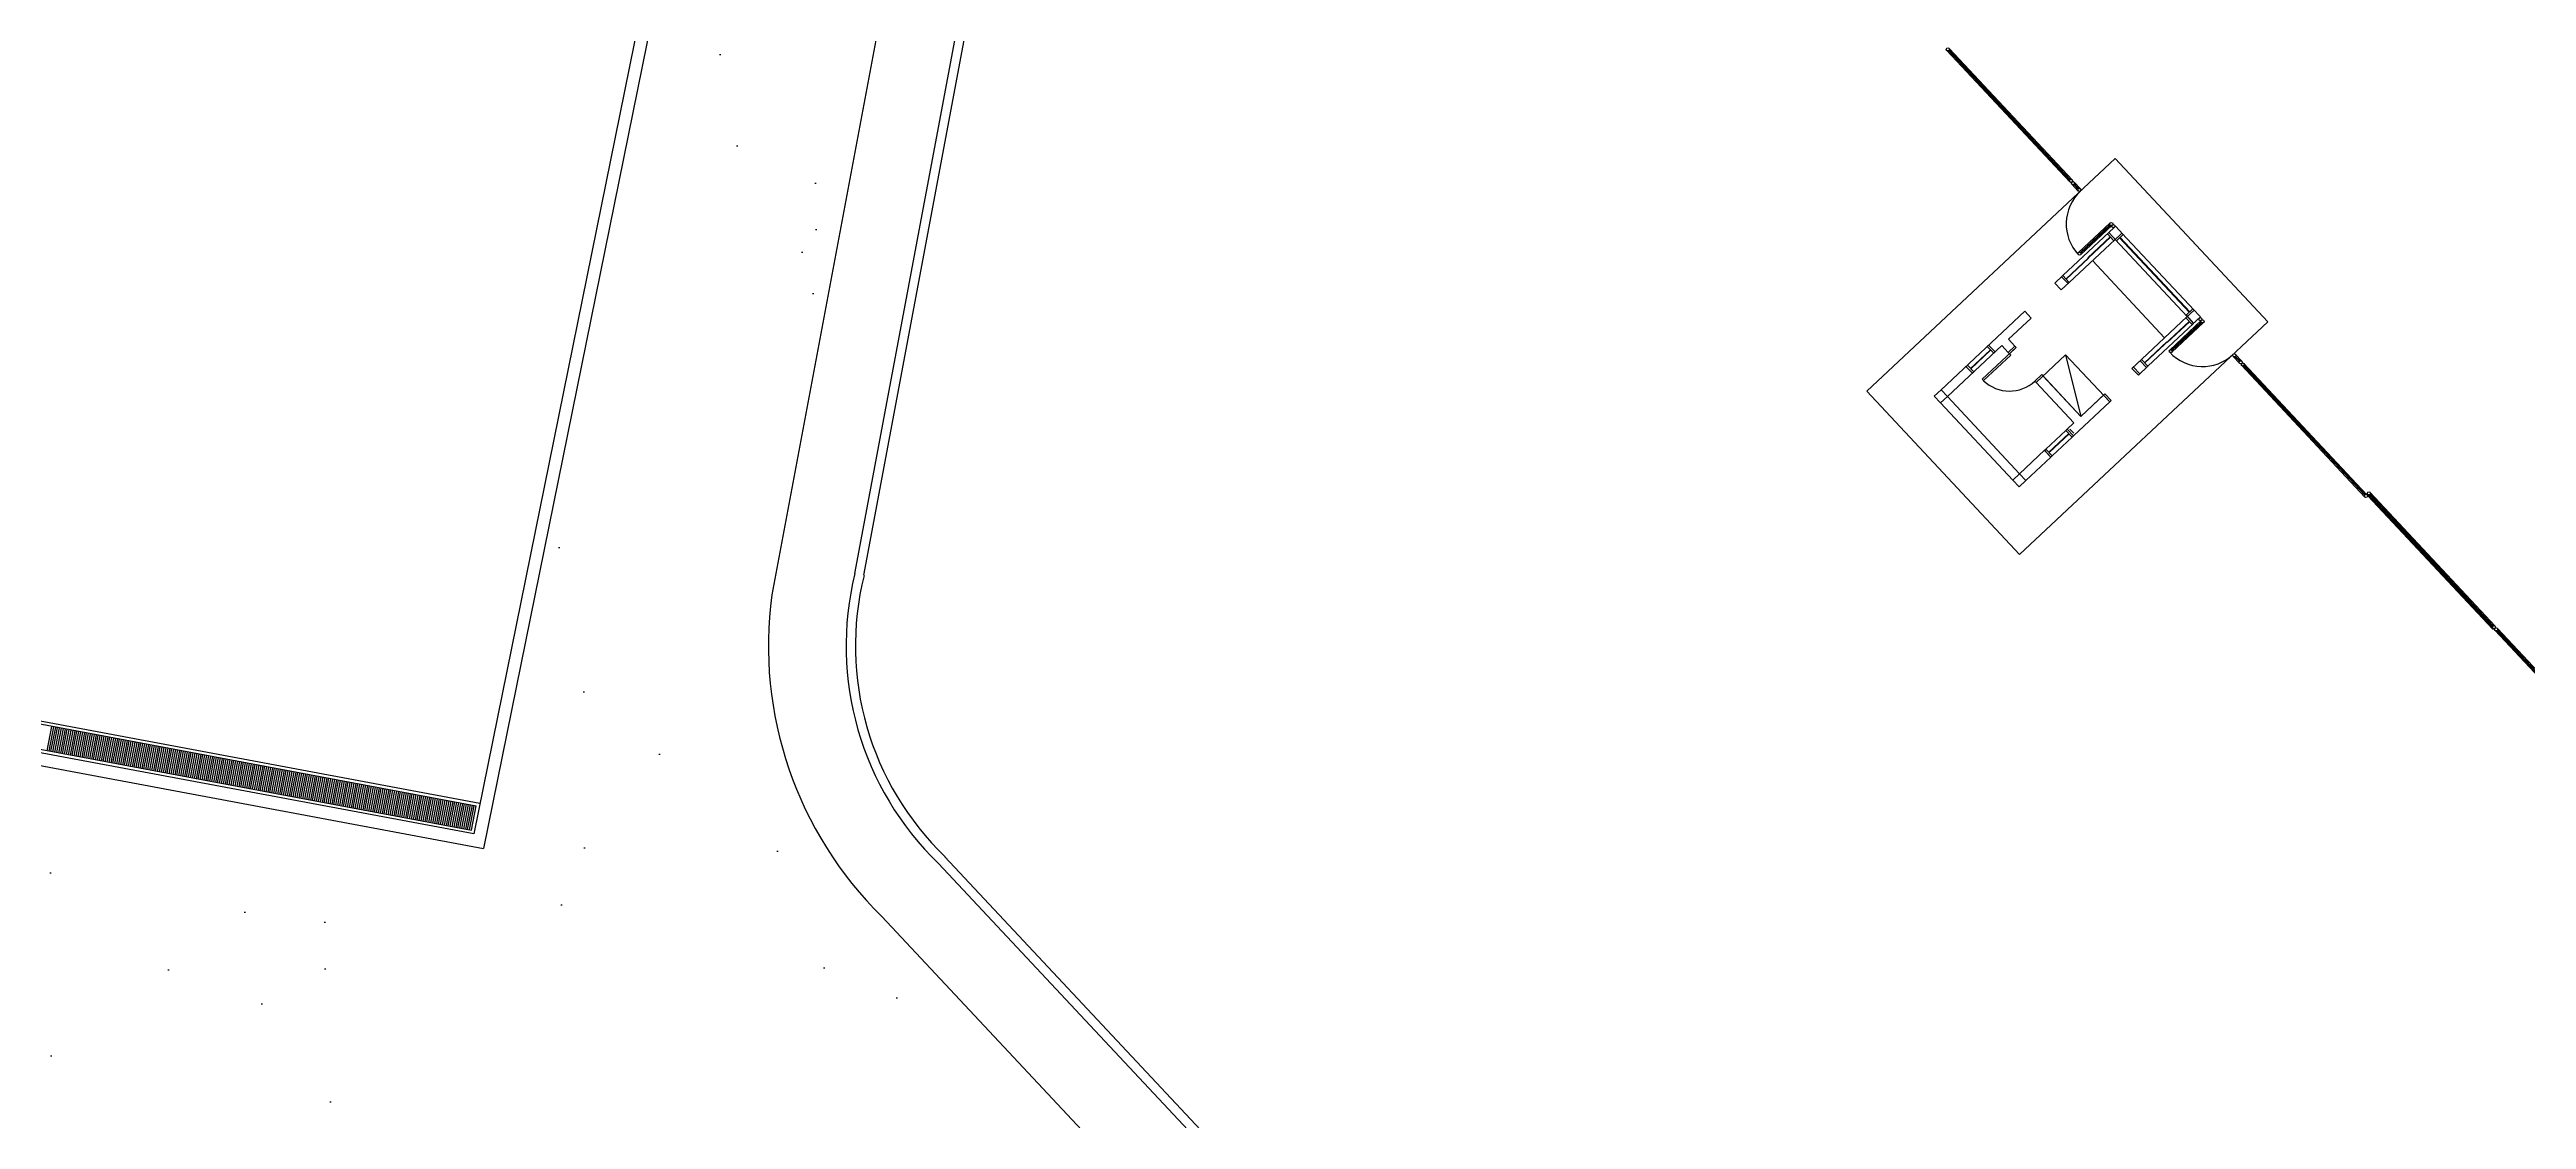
# Model space of a CAD drawing. Header units: metres. Extents: x 1796 to 5645, y -4719 to 2384.
# Drawn here: x 2026.28 to 2066.16, y -1155.86 to -1138.64 of the extents above; entities that cross this region are included whole.
import ezdxf

# ---------------------------------------------------------------- set-up
doc = ezdxf.new("R2010")
doc.units = ezdxf.units.M
doc.header["$MEASUREMENT"] = 0
doc.layers.add('ARQUITETURA', color=253, linetype='CONTINUOUS')

msp = doc.modelspace()

# ---------------------------------------------------------------- hatches: boundary and pattern name
at = {"layer": 'ARQUITETURA'}
h = msp.add_hatch(dxfattribs=at)
h.set_pattern_fill('AR-SAND', color=116, scale=3, angle=-46.877, style=0)
h.set_pattern_definition([(350.62296, (1466.5355, -762.2295), (4.08992, 4.08927), [0, -4.56, 0, -5.1, 0, -4.875]), (320.623, (1466.5355, -762.2295), (9.808834, 1.91215), [0, -2.46, 0, -4.11, 0, -1.575]), (280.623, (1464.013, -759.536), (6.39856, -6.807323), [0, -1.5, 0, -5.4, 0, -7.05]), (270.623, (1464.013, -759.536), (8.08648, -4.78256), [0, -0.75, 0, -3.54, 0, -4.05])])
edge = h.paths.add_edge_path()
edge.add_line((2048.41, -1161.912), (2047.65, -1163.919))
edge.add_arc((2015.073, -1249.958), 92, 69.26198, 79.43995)
edge.add_line((2031.934, -1159.516), (2031.658, -1160.99))
edge.add_line((2031.658, -1160.99), (2009.518, -1156.844))
edge.add_line((2009.518, -1156.844), (2011.289, -1147.384))
edge.add_line((2011.289, -1147.384), (2033.265, -1151.499))
edge.add_line((2033.265, -1151.499), (2037.108, -1132.566))
edge.add_line((2037.108, -1132.566), (2028.352, -1123.315))
edge.add_line((2028.352, -1123.315), (2021.935, -1122.012))
edge.add_line((2021.935, -1122.012), (2022.419, -1119.626))
edge.add_arc((2025.457, -1120.243), 3.1, 43.1229, 168.5248, ccw=False)
edge.add_line((2027.72, -1118.124), (2040.231, -1131.482))
edge.add_arc((2039.063, -1132.575), 1.6, -10.3134, 43.1255, ccw=False)
edge.add_line((2040.638, -1132.862), (2037.908, -1147.419))
edge.add_arc((2043.365, -1148.443), 5.552, 169.3787, 228.4034)
edge.add_line((2039.679, -1152.595), (2048.41, -1161.912))

# ---------------------------------------------------------------- linework, layer by layer
for p, q in [((2037.108, -1132.566), (2033.265, -1151.499)), ((2040.638, -1132.862, 0), (2037.908, -1147.419, 0)), ((2039.244, -1147.076, 0), (2041.865, -1133.101, 0)), ((2036.776, -1133.197), (2033.108, -1151.266)), ((2039.391, -1147.103, 0), (2042.012, -1133.128, 0)), ((2058.807, -1140.772, 0), (2056.825, -1138.655, 0)), ((2056.856, -1138.659, 0), (2058.805, -1140.74, 0)), ((2056.863, -1138.652, 0), (2058.812, -1140.733, 0)), ((2058.844, -1140.737, 0), (2056.869, -1138.629, 0)), ((2059.538, -1140.396, 0), (2055.538, -1144.142, 0)), ((2061.999, -1143.023, 0), (2059.538, -1140.396, 0)), ((2058.841, -1140.808, 0), (2058.944, -1140.918, 0)), ((2058.942, -1140.886, 0), (2058.873, -1140.812, 0)), ((2058.878, -1140.774, 0), (2058.981, -1140.883, 0)), ((2058.949, -1140.879, 0), (2058.88, -1140.805, 0)), ((2059.458, -1141.43, 4.5), (2058.947, -1141.908, 4.5)), ((2059.454, -1141.461, 0), (2058.979, -1141.906, 0)), ((2059.492, -1141.466, 4.5), (2058.981, -1141.945, 4.5)), ((2059.461, -1141.468, 0), (2058.985, -1141.913, 0)), ((2059.545, -1141.485, 0), (2059.413, -1141.609, 0)), ((2059.668, -1141.617, 0), (2059.545, -1141.485, 0)), ((2059.435, -1141.588, 0), (2058.698, -1142.278, 0)), ((2058.747, -1142.331, 0), (2059.462, -1141.661, 0)), ((2059.538, -1141.697, 0), (2058.8, -1142.388, 0)), ((2059.1, -1141.991, 0), (2059.458, -1141.656, 0)), ((2059.413, -1141.609, 0), (2059.516, -1141.718, 0)), ((2059.435, -1141.588, 0), (2059.558, -1141.719, 0)), ((2059.458, -1141.656, 0), (2059.462, -1141.661, 0)), ((2059.516, -1141.718, 0), (2059.647, -1141.595, 0)), ((2060.7, -1142.938, 0), (2059.538, -1141.697, 0)), ((2059.558, -1141.719, 0), (2059.668, -1141.617, 0)), ((2059.609, -1141.672, 0), (2060.73, -1142.868, 0)), ((2059.616, -1141.665, 0), (2060.738, -1142.862, 0)), ((2060.809, -1142.836, 0), (2059.647, -1141.595, 0)), ((2058.698, -1142.278, 0), (2058.567, -1142.402, 0)), ((2058.8, -1142.388, 0), (2058.698, -1142.278, 0)), ((2059.109, -1142.001, 0), (2058.751, -1142.336, 0)), ((2059.105, -1141.996, 0), (2059.1, -1141.991, 0)), ((2059.105, -1141.996, 0), (2059.109, -1142.001, 0)), ((2060.335, -1143.28, 0), (2059.173, -1142.039, 0)), ((2058.567, -1142.402, 0), (2058.669, -1142.511, 0)), ((2058.8, -1142.388, 0), (2058.669, -1142.511, 0)), ((2058.779, -1142.408, 0), (2058.676, -1142.299, 0)), ((2058.751, -1142.336, 0), (2058.747, -1142.331, 0)), ((2058.085, -1142.853, 0), (2056.735, -1144.117, 0)), ((2058.187, -1142.962, 0), (2057.822, -1143.304, 0)), ((2057.999, -1146.769, 0), (2061.999, -1143.023, 0)), ((2058.187, -1142.962, 0), (2058.085, -1142.853, 0)), ((2059.963, -1143.629, 0), (2060.7, -1142.938, 0)), ((2060.016, -1143.686, 0), (2060.731, -1143.016, 0)), ((2060.065, -1143.738, 0), (2060.802, -1143.048, 0)), ((2060.378, -1143.356, 0), (2060.736, -1143.021, 0)), ((2060.928, -1142.999, 4.5), (2060.417, -1143.477, 4.5)), ((2060.923, -1143.03, 0), (2060.448, -1143.475, 0)), ((2060.962, -1143.035, 4.5), (2060.451, -1143.514, 4.5)), ((2060.93, -1143.037, 0), (2060.455, -1143.482, 0)), ((2060.678, -1142.959, 0), (2060.809, -1142.836, 0)), ((2060.678, -1142.959, 0), (2060.7, -1142.938, 0)), ((2060.78, -1143.068, 0), (2060.678, -1142.959, 0)), ((2060.789, -1142.814, 0), (2060.679, -1142.916, 0)), ((2060.679, -1142.916, 0), (2060.802, -1143.048, 0)), ((2060.736, -1143.021, 0), (2060.731, -1143.016, 0)), ((2060.912, -1142.945, 0), (2060.78, -1143.068, 0)), ((2060.912, -1142.945, 0), (2060.789, -1142.814, 0)), ((2057.713, -1143.407, 0), (2056.837, -1144.227, 0)), ((2057.207, -1143.773, 0), (2057.528, -1143.473, 0)), ((2057.212, -1143.778, 0), (2057.533, -1143.477, 0)), ((2057.946, -1143.435, 0), (2057.398, -1143.948, 0)), ((2057.479, -1143.42, 0), (2057.501, -1143.4, 0)), ((2057.582, -1143.53, 0), (2057.479, -1143.42, 0)), ((2057.501, -1143.4, 0), (2057.604, -1143.509, 0)), ((2057.501, -1143.4, 0), (2057.604, -1143.509, 0)), ((2057.713, -1143.407, 0), (2057.816, -1143.516, 0)), ((2057.925, -1143.413, 0), (2057.816, -1143.516, 0)), ((2057.822, -1143.304, 0), (2057.925, -1143.413, 0)), ((2057.946, -1143.435, 0), (2057.836, -1143.538, 0)), ((2057.946, -1143.435, 0), (2057.925, -1143.413, 0)), ((2060.369, -1143.346, 0), (2060.012, -1143.681, 0)), ((2060.374, -1143.351, 0), (2060.369, -1143.346, 0)), ((2060.374, -1143.351, 0), (2060.378, -1143.356, 0)), ((2057.136, -1143.741, 0), (2057.158, -1143.721, 0)), ((2057.239, -1143.851, 0), (2057.136, -1143.741, 0)), ((2057.136, -1143.741, 0), (2057.239, -1143.851, 0)), ((2057.158, -1143.721, 0), (2057.261, -1143.83, 0)), ((2057.261, -1143.83, 0), (2057.239, -1143.851, 0)), ((2057.419, -1143.97, 0), (2057.857, -1143.56, 0)), ((2057.604, -1143.509, 0), (2057.582, -1143.53, 0)), ((2057.857, -1143.56, 0), (2057.816, -1143.516, 0)), ((2058.356, -1143.873, 0), (2058.246, -1143.976, 0)), ((2058.267, -1143.998, 0), (2058.741, -1143.553, 0)), ((2058.356, -1143.873, 0), (2058.985, -1144.545, 0)), ((2058.741, -1143.553, 0), (2059.452, -1144.312, 0)), ((2058.741, -1143.553, 0), (2058.985, -1144.545, 0)), ((2059.963, -1143.629, 0), (2059.809, -1143.772, 0)), ((2059.809, -1143.772, 0), (2059.912, -1143.882, 0)), ((2059.831, -1143.752, 0), (2059.934, -1143.861, 0)), ((2059.912, -1143.882, 0), (2060.065, -1143.738, 0)), ((2060.043, -1143.759, 0), (2059.941, -1143.649, 0)), ((2059.963, -1143.629, 0), (2060.065, -1143.738, 0)), ((2060.012, -1143.681, 0), (2060.016, -1143.686, 0)), ((2061.542, -1143.691, 0), (2061.439, -1143.581, 0)), ((2061.471, -1143.586, 0), (2061.54, -1143.659, 0)), ((2061.578, -1143.657, 0), (2061.476, -1143.547, 0)), ((2061.478, -1143.579, 0), (2061.547, -1143.653, 0)), ((2061.576, -1143.727, 0), (2063.559, -1145.844, 0)), ((2063.556, -1145.812, 0), (2061.607, -1143.732, 0)), ((2061.612, -1143.693, 0), (2063.587, -1145.802, 0)), ((2063.564, -1145.806, 0), (2061.615, -1143.725, 0)), ((2055.538, -1144.142, 0), (2057.999, -1146.769, 0)), ((2056.625, -1144.22, 0), (2056.735, -1144.117, 0)), ((2056.728, -1144.329, 0), (2056.625, -1144.22, 0)), ((2056.837, -1144.227, 0), (2056.728, -1144.329, 0)), ((2056.735, -1144.117, 0), (2056.837, -1144.227, 0)), ((2056.837, -1144.227, 0), (2057.999, -1145.468, 0)), ((2057.398, -1143.948, 0), (2057.419, -1143.97, 0)), ((2058.246, -1143.976, 0), (2058.267, -1143.998, 0)), ((2058.267, -1143.998, 0), (2058.875, -1144.647, 0)), ((2058.376, -1143.895, 0), (2058.985, -1144.545, 0)), ((2058.985, -1144.545, 0), (2059.371, -1144.182, 0)), ((2058.985, -1144.545, 0), (2059.35, -1144.203, 0)), ((2059.452, -1144.312, 0), (2059.35, -1144.203, 0)), ((2059.474, -1144.292, 0), (2059.371, -1144.182, 0)), ((2056.728, -1144.329, 0), (2057.89, -1145.57, 0)), ((2058.766, -1144.75, 0), (2058.875, -1144.647, 0)), ((2058.868, -1144.859, 0), (2059.452, -1144.312, 0)), ((2059.452, -1144.312, 0), (2059.474, -1144.292, 0)), ((2058.401, -1145.091, 0), (2058.423, -1145.071, 0)), ((2058.423, -1145.071, 0), (2058.744, -1144.77, 0)), ((2058.423, -1145.071, 0), (2058.525, -1145.18, 0)), ((2058.472, -1145.123, 0), (2058.793, -1144.823, 0)), ((2058.477, -1145.128, 0), (2058.797, -1144.828, 0)), ((2058.525, -1145.18, 0), (2058.846, -1144.88, 0)), ((2058.744, -1144.77, 0), (2058.766, -1144.75, 0)), ((2058.846, -1144.88, 0), (2058.744, -1144.77, 0)), ((2058.766, -1144.75, 0), (2058.868, -1144.859, 0)), ((2058.766, -1144.75, 0), (2058.868, -1144.859, 0)), ((2058.808, -1144.751, 0), (2058.87, -1144.817, 0)), ((2058.868, -1144.859, 0), (2058.846, -1144.88, 0)), ((2057.89, -1145.57, 0), (2057.999, -1145.468, 0)), ((2057.999, -1145.468, 0), (2058.401, -1145.091, 0)), ((2057.999, -1145.468, 0), (2058.102, -1145.577, 0)), ((2058.102, -1145.577, 0), (2058.504, -1145.201, 0)), ((2058.504, -1145.201, 0), (2058.401, -1145.091, 0)), ((2058.401, -1145.092, 0), (2058.503, -1145.201, 0)), ((2058.525, -1145.18, 0), (2058.504, -1145.201, 0)), ((2057.992, -1145.68, 0), (2057.89, -1145.57, 0)), ((2058.102, -1145.577, 0), (2057.992, -1145.68, 0)), ((2063.598, -1145.791, 4.5), (2063.586, -1145.803, 4.5)), ((2063.589, -1145.8, 4.5), (2065.621, -1147.969, 4.5)), ((2063.591, -1145.799, 4.5), (2065.623, -1147.968, 4.5)), ((2063.601, -1145.819, 4.5), (2065.617, -1147.972, 4.5)), ((2063.614, -1145.807, 4.5), (2065.615, -1147.944, 4.5)), ((2063.635, -1145.805, 4.5), (2065.619, -1147.923, 4.5)), ((2065.657, -1147.92, 0), (2063.641, -1145.767, 0)), ((2063.643, -1145.799, 4.5), (2065.626, -1147.916, 4.5)), ((2033.207, -1150.776), (2009.038, -1146.25)), ((2033.148, -1150.816), (2009.078, -1146.308)), ((2033.069, -1151.208), (2009.009, -1146.702)), ((2011.436, -1147.411), (2033.265, -1151.499)), ((2033.108, -1151.266), (2011.473, -1147.215)), ((2039.149, -1147.848, 0), (2039.148, -1147.848, 0)), ((2065.63, -1147.96, 0), (2065.617, -1147.972, 0)), ((2065.655, -1147.991, 17.999), (2069.587, -1152.189, 17.999)), ((2069.585, -1152.157, 17.999), (2065.686, -1147.995, 17.999)), ((2065.692, -1147.957, 17.999), (2069.624, -1152.154, 17.999)), ((2069.592, -1152.15, 17.999), (2065.694, -1147.988, 17.999)), ((2026.307, -1149.535), (2026.232, -1149.927)), ((2026.339, -1149.54), (2026.263, -1149.933)), ((2026.37, -1149.546), (2026.294, -1149.939)), ((2026.401, -1149.552), (2026.326, -1149.945)), ((2026.432, -1149.558), (2026.357, -1149.951)), ((2026.464, -1149.564), (2026.388, -1149.957)), ((2026.495, -1149.57), (2026.419, -1149.963)), ((2026.526, -1149.576), (2026.451, -1149.968)), ((2026.557, -1149.581), (2026.482, -1149.974)), ((2026.588, -1149.587), (2026.513, -1149.98)), ((2026.62, -1149.593), (2026.544, -1149.986)), ((2026.651, -1149.599), (2026.575, -1149.992)), ((2026.682, -1149.605), (2026.607, -1149.998)), ((2026.713, -1149.611), (2026.638, -1150.003)), ((2026.744, -1149.616), (2026.669, -1150.009)), ((2026.776, -1149.622), (2026.7, -1150.015)), ((2026.807, -1149.628), (2026.731, -1150.021)), ((2026.838, -1149.634), (2026.763, -1150.027)), ((2026.869, -1149.64), (2026.794, -1150.033)), ((2026.9, -1149.646), (2026.825, -1150.039)), ((2026.932, -1149.652), (2026.856, -1150.044)), ((2026.963, -1149.657), (2026.887, -1150.05)), ((2026.994, -1149.663), (2026.919, -1150.056)), ((2027.025, -1149.669), (2026.95, -1150.062)), ((2027.056, -1149.675), (2026.981, -1150.068)), ((2027.088, -1149.681), (2027.012, -1150.074)), ((2027.119, -1149.687), (2027.043, -1150.079)), ((2027.15, -1149.692), (2027.075, -1150.085)), ((2027.181, -1149.698), (2027.106, -1150.091)), ((2027.213, -1149.704), (2027.137, -1150.097)), ((2027.244, -1149.71), (2027.168, -1150.103)), ((2027.275, -1149.716), (2027.199, -1150.109)), ((2027.306, -1149.722), (2027.231, -1150.114)), ((2027.337, -1149.727), (2027.262, -1150.12)), ((2027.369, -1149.733), (2027.293, -1150.126)), ((2027.4, -1149.739), (2027.324, -1150.132)), ((2027.431, -1149.745), (2027.356, -1150.138)), ((2027.462, -1149.751), (2027.387, -1150.144)), ((2027.493, -1149.757), (2027.418, -1150.15)), ((2027.525, -1149.763), (2027.449, -1150.155)), ((2027.556, -1149.768), (2027.48, -1150.161)), ((2027.587, -1149.774), (2027.512, -1150.167)), ((2027.618, -1149.78), (2027.543, -1150.173)), ((2027.649, -1149.786), (2027.574, -1150.179)), ((2027.681, -1149.792), (2027.605, -1150.185)), ((2027.712, -1149.798), (2027.636, -1150.19)), ((2027.743, -1149.803), (2027.668, -1150.196)), ((2027.774, -1149.809), (2027.699, -1150.202)), ((2027.805, -1149.815), (2027.73, -1150.208)), ((2027.837, -1149.821), (2027.761, -1150.214)), ((2027.868, -1149.827), (2027.792, -1150.22)), ((2027.899, -1149.833), (2027.824, -1150.226)), ((2027.93, -1149.839), (2027.855, -1150.231)), ((2027.962, -1149.844), (2027.886, -1150.237)), ((2027.993, -1149.85), (2027.917, -1150.243)), ((2028.024, -1149.856), (2027.948, -1150.249)), ((2028.055, -1149.862), (2027.98, -1150.255)), ((2028.086, -1149.868), (2028.011, -1150.261)), ((2028.118, -1149.874), (2028.042, -1150.266)), ((2028.149, -1149.879), (2028.073, -1150.272)), ((2028.18, -1149.885), (2028.105, -1150.278)), ((2028.211, -1149.891), (2028.136, -1150.284)), ((2028.242, -1149.897), (2028.167, -1150.29)), ((2028.274, -1149.903), (2028.198, -1150.296)), ((2028.305, -1149.909), (2028.229, -1150.301)), ((2028.336, -1149.914), (2028.261, -1150.307)), ((2028.367, -1149.92), (2028.292, -1150.313)), ((2028.398, -1149.926), (2028.323, -1150.319)), ((2028.43, -1149.932), (2028.354, -1150.325)), ((2028.461, -1149.938), (2028.385, -1150.331)), ((2028.492, -1149.944), (2028.417, -1150.337)), ((2028.523, -1149.95), (2028.448, -1150.342)), ((2028.554, -1149.955), (2028.479, -1150.348)), ((2028.586, -1149.961), (2028.51, -1150.354)), ((2028.617, -1149.967), (2028.541, -1150.36)), ((2028.648, -1149.973), (2028.573, -1150.366)), ((2028.679, -1149.979), (2028.604, -1150.372)), ((2028.711, -1149.985), (2028.635, -1150.377)), ((2028.742, -1149.99), (2028.666, -1150.383)), ((2028.773, -1149.996), (2028.697, -1150.389)), ((2028.804, -1150.002), (2028.729, -1150.395)), ((2028.835, -1150.008), (2028.76, -1150.401)), ((2028.867, -1150.014), (2028.791, -1150.407)), ((2028.898, -1150.02), (2028.822, -1150.413)), ((2028.929, -1150.026), (2028.854, -1150.418)), ((2028.96, -1150.031), (2028.885, -1150.424)), ((2028.991, -1150.037), (2028.916, -1150.43)), ((2029.023, -1150.043), (2028.947, -1150.436)), ((2029.054, -1150.049), (2028.978, -1150.442)), ((2029.085, -1150.055), (2029.01, -1150.448)), ((2029.116, -1150.061), (2029.041, -1150.453)), ((2029.147, -1150.066), (2029.072, -1150.459)), ((2029.179, -1150.072), (2029.103, -1150.465)), ((2029.21, -1150.078), (2029.134, -1150.471)), ((2029.241, -1150.084), (2029.166, -1150.477)), ((2029.272, -1150.09), (2029.197, -1150.483)), ((2029.303, -1150.096), (2029.228, -1150.488)), ((2029.335, -1150.102), (2029.259, -1150.494)), ((2029.366, -1150.107), (2029.29, -1150.5)), ((2029.397, -1150.113), (2029.322, -1150.506)), ((2029.428, -1150.119), (2029.353, -1150.512)), ((2029.459, -1150.125), (2029.384, -1150.518)), ((2029.491, -1150.131), (2029.415, -1150.524)), ((2029.522, -1150.137), (2029.446, -1150.529)), ((2029.553, -1150.142), (2029.478, -1150.535)), ((2029.584, -1150.148), (2029.509, -1150.541)), ((2029.616, -1150.154), (2029.54, -1150.547)), ((2029.647, -1150.16), (2029.571, -1150.553)), ((2029.678, -1150.166), (2029.602, -1150.559)), ((2029.709, -1150.172), (2029.634, -1150.564)), ((2029.74, -1150.177), (2029.665, -1150.57)), ((2029.772, -1150.183), (2029.696, -1150.576)), ((2029.803, -1150.189), (2029.727, -1150.582)), ((2029.834, -1150.195), (2029.759, -1150.588)), ((2029.865, -1150.201), (2029.79, -1150.594)), ((2029.896, -1150.207), (2029.821, -1150.6)), ((2029.928, -1150.213), (2029.852, -1150.605)), ((2029.959, -1150.218), (2029.883, -1150.611)), ((2029.99, -1150.224), (2029.915, -1150.617)), ((2030.021, -1150.23), (2029.946, -1150.623)), ((2030.052, -1150.236), (2029.977, -1150.629)), ((2030.084, -1150.242), (2030.008, -1150.635)), ((2030.115, -1150.248), (2030.039, -1150.64)), ((2030.146, -1150.253), (2030.071, -1150.646)), ((2030.177, -1150.259), (2030.102, -1150.652)), ((2030.208, -1150.265), (2030.133, -1150.658)), ((2030.24, -1150.271), (2030.164, -1150.664)), ((2030.271, -1150.277), (2030.195, -1150.67)), ((2030.302, -1150.283), (2030.227, -1150.675)), ((2030.333, -1150.289), (2030.258, -1150.681)), ((2030.365, -1150.294), (2030.289, -1150.687)), ((2030.396, -1150.3), (2030.32, -1150.693)), ((2030.427, -1150.306), (2030.351, -1150.699)), ((2030.458, -1150.312), (2030.383, -1150.705)), ((2030.489, -1150.318), (2030.414, -1150.711)), ((2030.521, -1150.324), (2030.445, -1150.716)), ((2030.552, -1150.329), (2030.476, -1150.722)), ((2030.583, -1150.335), (2030.508, -1150.728)), ((2030.614, -1150.341), (2030.539, -1150.734)), ((2030.645, -1150.347), (2030.57, -1150.74)), ((2030.677, -1150.353), (2030.601, -1150.746)), ((2030.708, -1150.359), (2030.632, -1150.751)), ((2030.739, -1150.364), (2030.664, -1150.757)), ((2030.77, -1150.37), (2030.695, -1150.763)), ((2030.801, -1150.376), (2030.726, -1150.769)), ((2030.833, -1150.382), (2030.757, -1150.775)), ((2030.864, -1150.388), (2030.788, -1150.781)), ((2030.895, -1150.394), (2030.82, -1150.787)), ((2030.926, -1150.4), (2030.851, -1150.792)), ((2030.957, -1150.405), (2030.882, -1150.798)), ((2030.989, -1150.411), (2030.913, -1150.804)), ((2031.02, -1150.417), (2030.944, -1150.81)), ((2031.051, -1150.423), (2030.976, -1150.816)), ((2031.082, -1150.429), (2031.007, -1150.822)), ((2031.114, -1150.435), (2031.038, -1150.827)), ((2031.145, -1150.44), (2031.069, -1150.833)), ((2031.176, -1150.446), (2031.1, -1150.839)), ((2031.207, -1150.452), (2031.132, -1150.845)), ((2031.238, -1150.458), (2031.163, -1150.851)), ((2031.27, -1150.464), (2031.194, -1150.857)), ((2031.301, -1150.47), (2031.225, -1150.862)), ((2031.332, -1150.476), (2031.257, -1150.868)), ((2031.363, -1150.481), (2031.288, -1150.874)), ((2031.394, -1150.487), (2031.319, -1150.88)), ((2031.426, -1150.493), (2031.35, -1150.886)), ((2031.457, -1150.499), (2031.381, -1150.892)), ((2031.488, -1150.505), (2031.413, -1150.898)), ((2031.519, -1150.511), (2031.444, -1150.903)), ((2031.55, -1150.516), (2031.475, -1150.909)), ((2031.582, -1150.522), (2031.506, -1150.915)), ((2031.613, -1150.528), (2031.537, -1150.921)), ((2031.644, -1150.534), (2031.569, -1150.927)), ((2031.675, -1150.54), (2031.6, -1150.933)), ((2031.706, -1150.546), (2031.631, -1150.938)), ((2031.738, -1150.551), (2031.662, -1150.944)), ((2031.769, -1150.557), (2031.693, -1150.95)), ((2031.8, -1150.563), (2031.725, -1150.956)), ((2031.831, -1150.569), (2031.756, -1150.962)), ((2031.862, -1150.575), (2031.787, -1150.968)), ((2031.894, -1150.581), (2031.818, -1150.974)), ((2031.925, -1150.587), (2031.849, -1150.979)), ((2031.956, -1150.592), (2031.881, -1150.985)), ((2031.987, -1150.598), (2031.912, -1150.991)), ((2032.019, -1150.604), (2031.943, -1150.997)), ((2032.05, -1150.61), (2031.974, -1151.003)), ((2032.081, -1150.616), (2032.006, -1151.009)), ((2032.112, -1150.622), (2032.037, -1151.014)), ((2032.143, -1150.627), (2032.068, -1151.02)), ((2032.175, -1150.633), (2032.099, -1151.026)), ((2032.206, -1150.639), (2032.13, -1151.032)), ((2032.237, -1150.645), (2032.162, -1151.038)), ((2032.268, -1150.651), (2032.193, -1151.044)), ((2032.299, -1150.657), (2032.224, -1151.05)), ((2032.331, -1150.663), (2032.255, -1151.055)), ((2032.362, -1150.668), (2032.286, -1151.061)), ((2032.393, -1150.674), (2032.318, -1151.067)), ((2032.424, -1150.68), (2032.349, -1151.073)), ((2032.455, -1150.686), (2032.38, -1151.079)), ((2032.487, -1150.692), (2032.411, -1151.085)), ((2032.518, -1150.698), (2032.442, -1151.09)), ((2032.549, -1150.703), (2032.474, -1151.096)), ((2032.58, -1150.709), (2032.505, -1151.102)), ((2032.611, -1150.715), (2032.536, -1151.108)), ((2032.643, -1150.721), (2032.567, -1151.114)), ((2032.674, -1150.727), (2032.598, -1151.12)), ((2032.705, -1150.733), (2032.63, -1151.125)), ((2032.736, -1150.738), (2032.661, -1151.131)), ((2032.768, -1150.744), (2032.692, -1151.137)), ((2032.799, -1150.75), (2032.723, -1151.143)), ((2032.83, -1150.756), (2032.754, -1151.149)), ((2032.861, -1150.762), (2032.786, -1151.155)), ((2032.892, -1150.768), (2032.817, -1151.161)), ((2032.924, -1150.774), (2032.848, -1151.166)), ((2032.955, -1150.779), (2032.879, -1151.172)), ((2032.986, -1150.785), (2032.911, -1151.178)), ((2033.017, -1150.791), (2032.942, -1151.184)), ((2033.048, -1150.797), (2032.973, -1151.19)), ((2033.08, -1150.803), (2033.004, -1151.196)), ((2033.111, -1150.809), (2033.035, -1151.201)), ((2033.142, -1150.814), (2033.067, -1151.207)), ((2040.591, -1151.74, 0), (2049.429, -1161.176, 0)), ((2040.695, -1151.632, 0), (2049.539, -1161.073, 0)), ((2039.679, -1152.595, 0), (2048.41, -1161.912, 0))]:
    msp.add_line(p, q, dxfattribs=at)
for centre in [(2056.843, -1138.638, 0), (2058.826, -1140.754, 0), (2058.86, -1140.791, 0), (2058.962, -1140.9, 0), (2059.475, -1141.448, 0), (2059.509, -1141.484, 0), (2058.964, -1141.926, 0), (2060.911, -1142.98, 0), (2060.945, -1143.017, 0), (2060.434, -1143.496, 0), (2061.458, -1143.564, 0), (2061.56, -1143.674, 0), (2061.594, -1143.71, 0), (2063.577, -1145.827, 0), (2063.622, -1145.784, 4.5), (2065.639, -1147.937, 4.5), (2065.673, -1147.974, 13.499)]:
    msp.add_circle(centre, 0.025, dxfattribs=at)
for centre, radius, start, end in [((2059.475, -1141.448, 0), 0.725, 133.1278, 223.1278), ((2060.945, -1143.017, 0), 0.725, 223.1278, 313.1278), ((2057.836, -1143.535, 0), 0.603, 226.2423, 312.9509), ((2043.959, -1148.239, 0), 6.107, 172.2841, 225.4979)]:
    msp.add_arc(centre, radius, start, end, dxfattribs=at)
at = {"layer": 'ARQUITETURA', "extrusion": (6.36966e-08, 8.9974e-08, 1)}
for centre, radius, start, end in [((2043.966, -1148.239, 0.001), 4.863, 166.1624, 226.0546), ((2043.964, -1148.239, 0), 4.711, 166.0533, 226.0722)]:
    msp.add_arc(centre, radius, start, end, dxfattribs=at)

doc.saveas('drawing.dxf')
